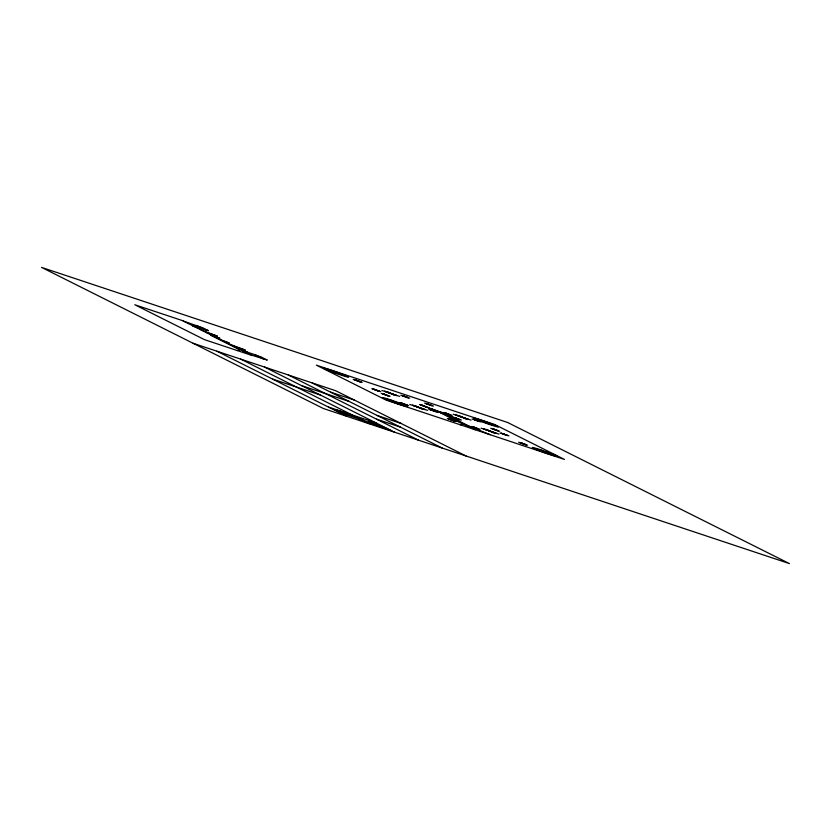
<?xml version="1.0" encoding="UTF-8"?>
<svg xmlns="http://www.w3.org/2000/svg" width="831" height="831" viewBox="0 0 831 831"><rect width="100%" height="100%" fill="white"/><g stroke="black" fill="none" stroke-linecap="round" stroke-linejoin="round"><path stroke-width="1.25" d="M434.738 411.065L436.348 411.802L429.97 409.538L440.378 412.29L452.926 416.975L436.213 410.898M460.395 424.807L462.992 424.111L468.964 426.095L490.165 434.717M237.24 350.557L239.858 349.861L210.794 335.309L219.935 338.352L211.427 335.122M433.117 410.223L436.171 410.888L427.851 407.585L438.737 411.459L475.28 429.762M369.307 423.623L367.769 423.093M363.843 420.787L362.233 420.237M368.746 421.784L379.165 425.223A10.419 0.53 19.6 0 1 383.403 426.999M368.424 422.989L371.956 424.153A18.002 0.914 19.6 0 1 373.493 424.662L374.085 424.87M342.403 413.339L360.374 419.333L366.149 422.2A17.898 0.904 19.6 0 1 366.274 422.273L366.71 422.532A24.515 1.236 19.6 0 0 367.427 422.917L367.624 423.021M208.467 330.645L192.501 325.648M267.083 360L251.107 354.993M438.737 411.459L447.66 414.316L444.585 413.682M436.285 411.366L444.471 413.204M343.92 414.17L335.766 410.421A15.82 0.8 19.6 0 1 335.402 409.787L336.825 410.119A11.707 0.592 19.6 0 1 339.495 410.909L353.705 415.895L363.604 420.559A19.757 0.997 19.6 0 1 363.895 420.746L363.885 420.746M496.876 430.5L498.382 430.884L492.014 428.599L496.876 430.5L493.448 428.869M354.712 416.632L355.865 416.975L351.077 415.105A17.503 0.883 19.6 0 0 344.45 412.83A16.319 0.821 19.6 0 0 339.391 411.22A13.203 0.665 19.6 0 0 338.477 410.95L337.137 410.628L347.774 414.305A26.582 1.34 19.6 0 1 350.235 415.136A28.794 1.454 19.6 0 1 351.586 415.583L353.082 416.092A25.688 1.298 19.6 0 0 354.318 416.508M183.381 321.078L203.076 327.944L208.436 330.634M327.279 369.733L345.114 375.664M477.077 419.582L494.912 425.514M192.823 325.814L201.331 329.034L195.15 326.978M353.237 379.383L362.16 382.353M400.791 395.213L409.714 398.174M424.568 403.118L433.491 406.089M472.122 418.949L481.045 421.909M201.06 329.928L217.41 336.129L205.517 332.171M381.865 390.477L399.69 396.408M453.196 414.212L471.021 420.143M371.841 388.7L380.764 391.671M419.395 404.531L428.318 407.491M443.172 412.436L452.095 415.407M490.726 428.266L499.649 431.227M220.734 339.786L229.242 343.006L223.061 340.949M381.149 393.364L390.061 396.325M428.703 409.184L437.615 412.155M452.48 417.1L461.392 420.06M500.033 432.92L508.946 435.891M228.961 343.909L245.311 350.09L233.428 346.143M409.766 404.448L427.601 410.379M481.097 428.183L498.932 434.114M239.338 349.103L247.846 352.323M399.753 402.671L408.665 405.642M447.307 418.502L456.229 421.462M471.084 426.417L480.006 429.378M518.637 442.237L527.56 445.208M241.665 350.267L255.065 354.775M385.885 399.077L403.721 405.009M535.683 448.927L553.519 454.858M193.135 343.296L335.797 390.767L466.035 455.98M330.624 392.17L354.401 400.085M301.674 385.667L349.228 401.487M272.724 379.154L320.278 394.985M377.139 415.458L400.916 423.374M376.62 419.198L400.397 427.113M328.546 407.107L376.1 422.927M377.388 425.14L377.627 425.223A13.223 0.665 19.6 0 1 379.559 425.877A11.644 0.592 19.6 0 1 380.723 426.272L381.107 426.396M374.532 425.015L388.15 429.669M381.221 426.438L382.115 426.719L371.114 422.844L375.903 424.641M431.019 408.727L449.737 415.843M261.682 357.299L255.096 354.795L264.165 359.335M434.706 410.961L433.148 410.285M361.807 420.019L358.857 418.564L360.966 419.364A15.581 0.789 19.6 0 0 361.277 419.51A12.6 0.634 19.6 0 0 361.703 419.707L362.087 419.884A10.928 0.551 19.6 0 1 362.43 420.06L370.055 422.688L369.535 422.428A13.026 0.654 19.6 0 1 368.684 421.764M388.939 430.063L390.612 430.562A20.276 1.028 19.6 0 0 389.531 430.053L387.433 429.004A20.276 1.028 19.6 0 0 386.727 428.619L383.33 426.978M482.51 420.798L489.48 424.288M541.106 450.142L548.086 453.633M474.844 419.562L478.324 421.307M502.745 433.533L506.235 435.278M521.349 442.85L524.839 444.595M458.619 415.427L465.599 418.917M486.53 429.398L493.51 432.899M427.29 403.731L430.77 405.476M445.894 413.049L449.384 414.794M455.191 417.702L458.681 419.458M473.795 427.02L477.285 428.765M446.164 414.679L468.964 426.095M440.212 412.706L462.992 424.111M403.513 395.816L406.993 397.571M422.117 405.133L425.607 406.878M431.414 409.797L434.904 411.542M450.018 419.115L453.508 420.86M387.288 391.692L394.268 395.182M415.199 405.663L422.179 409.164M355.948 379.996L359.439 381.741M374.563 389.313L378.043 391.058M383.86 393.967L387.35 395.712M402.464 403.284L405.954 405.029M332.712 370.948L339.692 374.449M391.308 400.293L398.288 403.793M261.713 357.309L267.052 359.979M312.02 382.852L442.258 448.065M196.48 325.44L205.558 329.99M288.243 374.947L418.481 440.16M264.466 367.032L394.704 432.245M388.222 429.71L388.804 430.001M240.689 359.117L352.323 415.022M342.393 413.402L343.006 413.703A11.374 0.571 19.6 0 1 343.805 414.077M216.912 351.212L347.15 416.424M368.486 423.052L369.338 423.602M354.525 379.725L360.893 382L354.525 379.725M373.129 389.043L379.497 391.318L373.181 389.043M384.68 391.235L396.906 395.618L384.784 391.235M382.437 393.697L388.794 395.982L382.437 393.697M402.079 395.546L408.447 397.831L402.131 395.546M401.041 403.014L407.408 405.289L401.093 403.014M412.591 405.216L424.818 409.59L412.685 405.216M420.683 404.863L427.051 407.148L420.735 404.863M425.856 403.461L432.224 405.736L425.908 403.461M444.46 412.778L450.828 415.053L444.512 412.778M448.595 418.834L454.962 421.12L448.647 418.834M456.011 414.981L468.237 419.354L456.011 414.981M453.768 417.432L460.125 419.717L453.809 417.432M473.41 419.281L479.778 421.566L473.462 419.281M472.372 426.75L478.739 429.035L472.424 426.75M483.922 428.952L496.149 433.325L483.922 428.952M501.322 433.263L507.679 435.537L501.363 433.263M519.926 442.57L526.293 444.855L519.926 442.57M328.827 370.044L343.608 375.332L328.951 370.034M387.433 399.389L402.204 404.676L387.433 399.389M478.625 419.884L493.396 425.181L478.625 419.884M537.231 449.228L552.002 454.526L537.345 449.228M507.627 422.491L41.55 267.395L323.373 408.509L789.45 563.605L507.627 422.491M182.353 320.569L134.799 304.748L204.571 339.682L252.125 355.502L182.353 320.569M494.674 424.496L316.351 365.152L386.114 400.095L564.446 459.429L494.674 424.496M328.847 370.668A13.286 0.675 19.6 0 0 348.646 377.191A13.286 0.675 19.6 0 0 331.112 370.242A13.286 0.675 19.6 0 0 328.847 370.668M478.635 420.507A13.286 0.675 19.6 0 0 498.444 427.041A13.286 0.675 19.6 0 0 480.9 420.091A13.286 0.675 19.6 0 0 478.635 420.507M537.242 449.851A13.286 0.675 19.6 0 0 557.04 456.385A13.286 0.675 19.6 0 0 539.506 449.436A13.286 0.675 19.6 0 0 537.242 449.851M387.443 400.012A13.286 0.675 19.6 0 0 407.242 406.536A13.286 0.675 19.6 0 0 389.708 399.586A13.286 0.675 19.6 0 0 387.443 400.012"/></g></svg>
